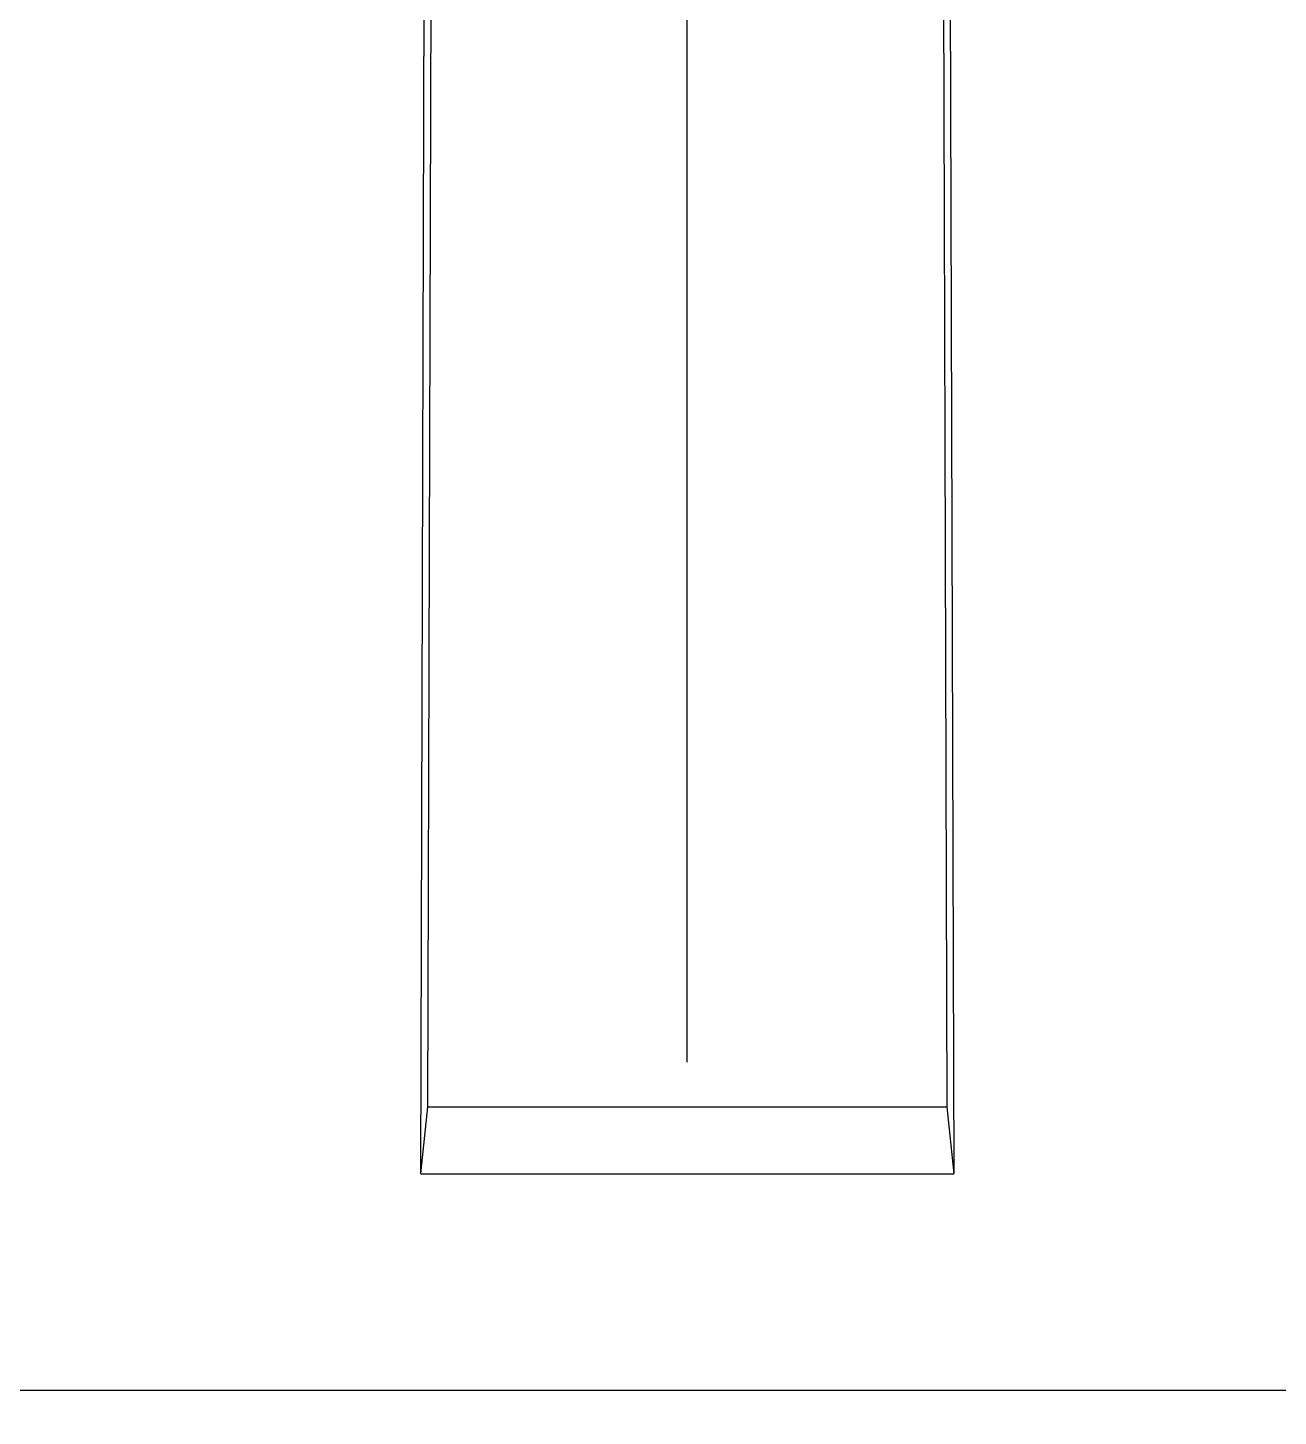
# Model space of a CAD drawing. Extents: x 257 to 467, y 148 to 350.
# Drawn here: x 299.59 to 311.05, y 234.64 to 247.35 of the extents above; entities that cross this region are included whole.
import ezdxf

# ---------------------------------------------------------------- set-up
doc = ezdxf.new("R2010")
doc.units = 0
doc.linetypes.add('CENTER', pattern=[50.8, 31.75, -6.35, 6.35, -6.35])
doc.layers.get('0').update_dxf_attribs({"linetype": 'CONTINUOUS'})
doc.layers.add('CENTER', color=1, linetype='CENTER')

msp = doc.modelspace()

# ---------------------------------------------------------------- linework, layer by layer
at = {"color": 7, "linetype": 'CONTINUOUS'}
for p, q in [((303.253, 237.47), (303.338, 265.377)), ((307.925, 265.377), (308.01, 237.47)), ((303.189, 236.855), (303.268, 262.865)), ((307.995, 262.865), (308.074, 236.855)), ((303.189, 236.855), (303.253, 237.47)), ((303.253, 237.47), (308.01, 237.47)), ((308.01, 237.47), (308.074, 236.855)), ((303.189, 236.855), (308.074, 236.855)), ((291.632, 234.877), (319.632, 234.877))]:
    msp.add_line(p, q, dxfattribs=at)
at = {"layer": 'CENTER', "color": 1, "linetype": 'CENTER'}
msp.add_line((305.632, 187.078), (305.632, 270.731), dxfattribs=at)

doc.saveas('drawing.dxf')
